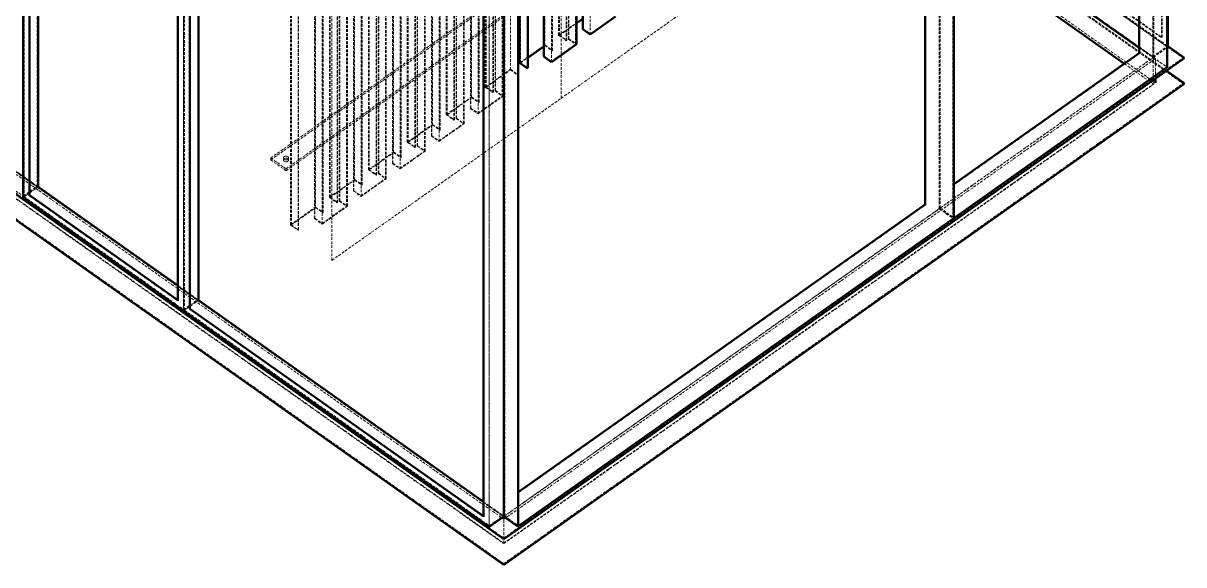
# Model space of a CAD drawing. Header units: millimetres. Extents: x 589 to 12190, y 300 to 8700.
# Drawn here: x 1820 to 3431, y 850 to 1602 of the extents above; entities that cross this region are included whole.
import ezdxf

# ---------------------------------------------------------------- set-up
doc = ezdxf.new("R2010")
doc.units = ezdxf.units.MM
doc.linetypes.add('Hidden', pattern=[15, 5, -3, 5, -2])
for name, color, linetype, lineweight in [('Default', 7, 'Continuous', 50), ('Edges', 7, 'Hidden', 15), ('HiddenEdges', 2, 'Hidden', 15), ('HiddenSilhouettes', 2, 'Hidden', 15), ('HiddenWires', 7, 'Hidden', 15), ('Silhouettes', 7, 'Continuous', 50), ('Wires', 7, 'Hidden', 15)]:
    doc.layers.add(name, color=color, linetype=linetype, lineweight=lineweight)

# ---------------------------------------------------------------- blocks, each defined once
blk = doc.blocks.new('Isometric')
at = {"layer": 'Edges'}
for points in [[(1863.650630262644, -1313.144077934972), (1863.650765981979, 375.1439381585997)], [(1813.304577675735, -1287.971017563941), (1813.304708509597, 339.5438946520039)], [(-242.5376333939762, -1550.885993875071), (-242.5374992435209, 117.885841614951)], [(1467.670898465392, -1593.144069740595), (1467.671034184729, 95.14394635297685)], [(1468.519391959675, -1593.392622210316), (1468.519527815432, 96.59241552982712)], [(1442.497826570831, -1575.344019493349), (1442.49795942832, 77.34389205846628)], [(1417.324759561742, -1567.971070404725), (1417.324890395606, 59.54384181121941)], [(43.84062841264085, -1763.992611397468), (43.84076410762145, -76.00757358940336)], [(54.44723158600527, -1760.886010617469), (54.44736573646014, -92.1141751274472)], [(-1866.762002797798, -414.9925038474885), (636.3961389418523, -2184.992640755577)], [(796.555755738379, -1252.591098661457), (796.5558205398715, -446.4894323758358)], [(-1866.762006606307, -462.3686566015251), (636.3961410821098, -2232.368797716027)], [(679.8831418668947, -1315.091103644315), (679.8832066683872, -508.9894373586942)], [(724.4308681571765, -1303.591102727469), (724.430932958669, -497.4894364418481)], [(1469.367965072017, -1033.144113060303), (1812.456084951456, -1275.74405472284)], [(1469.367965003805, -1033.992641163795), (1812.456084883244, -1276.592582826332)], [(1812.456084016777, -1287.37104193017), (1813.304577675735, -1287.971017563941)], [(1469.367923012642, -1556.34398949339), (1838.477558368083, -1295.344027687726)], [(1838.477558368083, -1295.344027687726), (1863.650630262644, -1313.144077934972)], [(1469.367920150794, -1591.944094035147), (1863.650630262644, -1313.144077934972)], [(636.3961381077265, -2195.368794766176), (1842.720238240388, -1342.368726760132)], [(636.3961410821098, -2232.368797716027), (1895.046140048193, -1342.368726760131)], [(-241.6891044403801, -1546.244064098806), (-225.4256521220514, -1534.744065108467)], [(-242.5376333939762, -1550.885993875071), (33.23402694457855, -1745.886009421584)], [(663.2662403051809, -2101.171035601184), (1417.324759561742, -1567.971070404725)], [(1416.476265902786, -1567.371094770954), (1417.324759561742, -1567.971070404725)], [(663.2662354197078, -2161.94413947881), (1467.670898465392, -1593.144069740595)], [(55.29576053960091, -1756.244080841204), (71.55921285792965, -1744.744081850864)], [(636.3961447200886, -2187.113965136426), (636.3961448906189, -2184.992644961991)], [(636.3961409115796, -2234.490117890463), (636.3961410821098, -2232.368797716027)]]:
    blk.add_lwpolyline(points, dxfattribs=at)
for points in [[(1838.477558368083, -1295.344027687726, 0), (1838.477691225571, 357.3438838640891, 0)], [(-1840.599057189597, -443.8686551265992, 0), (636.3961381077265, -2195.368794766176, 0)], [(609.5260855173669, -2163.992643287751, 0), (609.5262213731248, -474.0076055476081, 0)], [(662.4177072285875, -2163.39266765398, 0), (662.4178430843453, -473.4076299138367, 0)], [(1469.367925036267, -1531.17099015752, 0), (1813.304577675735, -1287.971017563941, 0)], [(636.3961508393859, -2184.992640755577, 0), (1895.046143856702, -1294.992574006095, 0)], [(-242.5376333939762, -1550.885993875071, 0), (-241.6891047653057, -1550.285993445766, 0)], [(663.2662382815552, -2126.344034937053, 0), (1442.497826570831, -1575.344019493349, 0)], [(1442.497826570831, -1575.344019493349, 0), (1467.670898465392, -1593.144069740595, 0)], [(54.44723158600527, -1760.886010617469, 0), (55.29576021467528, -1760.286010188164, 0)], [(54.44723158600527, -1760.886010617469, 0), (598.9194840493046, -2145.886041311866, 0)], [(636.3961416750699, -2144.992641772962, 0), (636.3961457072205, -2094.834486794514, 0)], [(636.3961381077265, -2195.368794766176, 0), (636.3961387713221, -2187.113960930013, 0)]]:
    blk.add_polyline3d(points, dxfattribs=at)
at = {"layer": 'HiddenEdges'}
for points in [[(-634.2749534189568, 454.3862454590458), (1842.720241878367, -1297.113894180531)], [(-608.1120078107549, 425.5100941799351), (1895.046139877663, -1344.490046934567)], [(1854.741056051419, -1257.885970515423), (1854.741190201874, 410.8858649745998)], [(-227.1226740003831, -1533.544089403018), (-227.1225382810467, 154.7439266905544)], [(-226.2741804096381, -1534.992593140281), (-226.2740445538807, 154.9924445998618)], [(-226.2741804778507, -1535.841121243773), (-226.2740446220901, 154.1439510567834)], [(-253.144201529416, -1551.944090488502), (-253.1440658100796, 136.3439256050706)], [(1442.497826406157, -1574.992596329299), (1442.497962261914, 114.9924414108445)], [(1468.519356027027, -1530.571067804453), (1468.519487699107, 107.3708804965522)], [(69.86214782122352, -1743.544075627836), (69.86228354055993, -55.2560595342643)], [(70.71068457034335, -1744.992609882679), (70.71082042610078, -55.00757214253645)], [(34.0825555732481, -1745.286008992279), (34.08268972370342, -76.51417350225665)], [(43.84062029219103, -1761.94407671332), (43.84075601152745, -73.65606061974768)], [(783.2621560316256, -1241.991091712848), (783.2622208331181, -435.8894254272273)], [(635.5476049259496, -2143.544107518118), (635.547740645286, -455.2560914245466)], [(662.4176712959402, -2100.571113248116), (662.4178029680197, -462.6291649471109)], [(712.4100072828528, -1273.291082001231), (712.4100720843453, -467.1894157156103)], [(752.0080294480967, -1264.091099578303), (752.0080942495892, -457.989433292682)], [(756.9577766350421, -1260.591099299263), (756.9578414365346, -454.4894330136419)], [(599.7680126779746, -2145.286040882561), (599.76814682843, -476.5142053925395)], [(609.5260773969171, -2161.944108603602), (609.5262131162535, -473.6560925100302)], [(711.1372684504231, -1292.99109577886), (711.1373332519156, -486.8894294932393)], [(725.7036500515142, -1282.691107164717), (725.7037148530067, -476.5894408790966)], [(648.7704005935566, -1318.291085588889), (648.7704653950491, -512.1894193032681)], [(662.064043362218, -1327.691110752375), (662.0641081637104, -521.5894444667542)], [(616.243535177598, -1360.091107231973), (616.2435999790905, -553.9894409463516)], [(621.1932823645434, -1356.591106952932), (621.1933471660359, -550.4894406673116)], [(576.6455130123541, -1369.291089654901), (576.6455778138466, -563.1894233692803)], [(589.939155781015, -1378.691114818387), (589.9392205825079, -572.5894485327665)], [(549.0683947833413, -1407.591111018944), (549.0684595848338, -601.4894447333238)], [(575.3727741799244, -1388.99110343253), (575.3728389814169, -582.8894371469094)], [(588.6663738866778, -1399.591110381138), (588.6664386881707, -593.4894440955177)], [(504.520625431152, -1420.291093720913), (504.5206902326445, -614.1894274352921)], [(544.1186475963959, -1411.091111297984), (544.1187123978884, -604.9894450123638)], [(503.2478865987223, -1439.991107498542), (503.2479514002148, -633.8894412129212)], [(517.8142681998133, -1429.691118884399), (517.8143330013054, -623.5894525987785)], [(432.3957378499495, -1471.291097786925), (432.395802651442, -665.1894315013039)], [(471.9937600151934, -1462.091115363997), (471.9938248166859, -655.9894490783759)], [(476.9435072021388, -1458.591115084956), (476.9435720036313, -652.4894487993358)], [(516.5414863054762, -1450.59111444715), (516.5415511069682, -644.4894481615295)], [(431.1229990175198, -1490.991111564554), (431.1230638190123, -684.8894452789332)], [(445.6893806186104, -1480.691122950411), (445.6894454201033, -674.5894566647903)], [(399.8688724339909, -1513.091119430008), (399.8689372354834, -706.9894531443879)], [(404.8186196209363, -1509.591119150969), (404.8186844224288, -703.4894528653476)], [(444.4165987242732, -1501.591118513162), (444.4166635257661, -695.4894522275417)], [(360.2708502687469, -1522.291101852937), (360.2709150702394, -716.1894355673162)], [(373.5644930374083, -1531.691127016423), (373.5645578389003, -725.5894607308026)], [(358.9981114363172, -1541.991115630566), (358.9981762378097, -735.8894493449452)], [(372.2917111430711, -1552.591122579174), (372.2917759445631, -746.4894562935538)], [(288.1459626875444, -1573.291105918949), (288.1460274890369, -767.1894396333282)], [(327.7439848527883, -1564.09112349602), (327.7440496542808, -757.9894572103999)], [(332.6937320397337, -1560.59112321698), (332.6937968412262, -754.4894569313599)], [(286.8732238551147, -1592.991119696578), (286.8732886566072, -786.8894534109572)], [(301.4396054562053, -1582.691131082435), (301.4396702576983, -776.5894647968144)], [(255.6190972715863, -1615.091127562032), (255.6191620730788, -808.9894612764117)], [(300.1668235618681, -1603.591126645186), (300.1668883633611, -797.4894603595658)], [(1299.662200414753, -875.9925406010238), (1865.347657519481, -1275.992572491307)], [(1273.640637751333, -895.2410945855336), (1839.326094856061, -1295.241126475816)], [(1838.477601293566, -1295.841102109587), (1838.477604423936, -1256.900700218821)], [(1812.456084951456, -1275.74405472284), (1837.629064612659, -1293.544039751252)], [(1838.477601361778, -1294.992574006095), (1864.499166915296, -1313.392599887113)], [(636.3961376960306, -2194.490114701434), (1838.477597382739, -1344.490046934568)], [(233.3452418490701, -1504.775118501406), (233.3452421332872, -1501.239584877346)], [(-225.425652354942, -1535.241121172096), (71.55921262503989, -1745.241137914494)], [(1469.367849685984, -1531.171043438224), (1469.367925036267, -1531.17099015752)], [(1444.194848256233, -1574.144043787901), (1469.367923012642, -1556.34398949339)], [(45.53768532889671, -1763.144082936348), (55.29576053960091, -1756.244080841204)], [(71.55921262503853, -1745.241137914493), (637.244669729766, -2145.241169804776)], [(638.0931635251468, -2144.144089231564), (663.2662382815552, -2126.344034937053)], [(636.3961416068578, -2145.841169876454), (636.3961416750699, -2144.992641772962)], [(636.3961387713221, -2187.113960930013), (636.3961417457053, -2150.113962186575)]]:
    blk.add_lwpolyline(points, dxfattribs=at)
for points in [[(-608.1120040022458, 472.886246933972, 0), (1895.046143686172, -1297.113894180531, 0)], [(1838.477601361778, -1294.992574006095, 0), (1838.477737217536, 394.9924637340473, 0)], [(-225.425652354942, -1535.241121172096, 0), (-225.4255164991819, 154.7439511284606, 0)], [(71.55921262503853, -1745.241137914493, 0), (71.5593484807996, -55.25606561393761, 0)], [(-1838.477737137151, -444.4899751814464, 0), (636.3961376960306, -2194.490114701434, 0)], [(1299.662235139846, -876.3439882029802, 0), (1863.650621098313, -1275.144009550127, 0)], [(1309.420310025625, -873.4859154547964, 0), (1853.892562488924, -1258.485946149194, 0)], [(-1032.375956783874, -964.9925476966273, 0), (-226.2741804096386, -1534.992593140281, 0)], [(-1031.527428729178, -965.241075728442, 0), (-225.4256523549425, -1535.241121172096, 0)], [(1812.456084883244, -1276.592582826332, 0), (1838.477558396338, -1294.992543624941, 0)], [(-253.1442365673411, -1553.99259465507, 0), (-226.2741804096381, -1534.992593140281, 0)], [(-251.4471796510843, -1553.14406619395, 0), (-241.6891044403801, -1546.244064098806, 0)], [(-226.2741804096381, -1534.992593140281, 0), (70.7106845703438, -1744.99260988268, 0)], [(636.3961416750699, -2144.992641772962, 0), (1442.497826406157, -1574.992596329299, 0)], [(1442.497826406157, -1574.992596329299, 0), (1468.519391959675, -1593.392622210316, 0)], [(43.8406284126404, -1763.992611397468, 0), (70.71068457034335, -1744.992609882679, 0)], [(70.71068457034335, -1744.992609882679, 0), (636.3961416750699, -2144.992641772962, 0)], [(663.2661649548972, -2101.171088881887, 0), (663.2662403051809, -2101.171035601184, 0)], [(636.3961376960306, -2194.490114701434, 0), (636.3961416750699, -2144.992641772962, 0)]]:
    blk.add_polyline3d(points, dxfattribs=at)
at = {"layer": 'HiddenSilhouettes'}
for points in [[(-608.1120038317156, 475.0075671084073), (1865.347657680259, -1273.992572559228)], [(-634.2749570569356, 409.1314128794447), (1842.720238240388, -1342.368726760132)], [(-608.1120076402246, 427.6314143543709), (1863.046145419908, -1319.741313042771)], [(1853.892562488924, -1258.485946149194), (1853.89269663938, 410.2858893408288)], [(-251.4471796510843, -1553.14406619395), (-251.4470439317479, 135.1439498996219)], [(1444.194848256233, -1574.144043787901), (1444.19498397557, 114.1439723056715)], [(45.53768532889671, -1763.144082936348), (45.53782104823313, -74.85606684277627)], [(737.8658930204792, -1254.091098781045), (737.8659578219717, -447.9894324954248)], [(739.5629234003004, -1254.091068263465), (739.5629882017929, -447.9894019778444)], [(638.0931635251468, -2144.144089231564), (638.0932992444828, -455.8560731379919)], [(752.8565661689618, -1263.491093426951), (752.8566309704543, -457.3894271413305)], [(756.1092399141771, -1261.191105450614), (756.1093047156696, -455.0894391649938)], [(769.4028826828389, -1270.5911306141), (769.4029474843314, -464.4894643284797)], [(726.5521867723787, -1282.091101013366), (726.5522515738712, -475.9894347277452)], [(667.4380358190979, -1305.091072329477), (667.4381006205904, -498.9894060438562)], [(662.912580083082, -1327.091104601024), (662.9126448845745, -520.9894383154028)], [(602.10139874998, -1350.091106434715), (602.1014635514725, -543.9894401490944)], [(603.7984291298021, -1350.091075917135), (603.7984939312942, -543.989409631514)], [(617.092071898463, -1359.491101080621), (617.0921366999555, -553.3894347950002)], [(620.3447456436788, -1357.191113104284), (620.3448104451709, -551.0894468186634)], [(590.7876925018795, -1378.091108667035), (590.787757303372, -571.9894423814148)], [(633.6383884123406, -1366.59113826777), (633.6384532138322, -560.4894719821493)], [(635.3354187921618, -1366.591107750189), (635.3354835936543, -560.4894414645687)], [(529.9765111687784, -1401.091110500727), (529.9765759702709, -594.9894442151067)], [(531.6735415485996, -1401.091079983147), (531.6736063500925, -594.9894136975258)], [(574.5242374590593, -1389.591109583881), (574.5243022605523, -583.4894432982608)], [(544.967184317261, -1410.491105146633), (544.9672491187534, -604.3894388610122)], [(548.2198580624763, -1408.191117170296), (548.2199228639693, -602.0894508846752)], [(563.2105312109597, -1417.591111816201), (563.2105960124522, -611.4894455305807)], [(502.3993498778577, -1440.591113649893), (502.3994146793498, -634.4894473642726)], [(518.6628049206774, -1429.091112733048), (518.66286972217, -622.9894464474271)], [(457.8516235875759, -1452.091114566739), (457.8516883890684, -645.9894482811185)], [(459.5486539673975, -1452.091084049159), (459.5487187688896, -645.9894177635381)], [(472.8422967360584, -1461.491109212645), (472.8423615375509, -655.3894429270244)], [(476.0949704812747, -1459.191121236308), (476.0950352827663, -653.0894549506875)], [(489.388613249936, -1468.591146399794), (489.3886780514276, -662.4894801141734)], [(491.0856436297572, -1468.591115882213), (491.0857084312497, -662.4894495965927)], [(430.2744622966547, -1491.591117715905), (430.2745270981477, -685.4894514302848)], [(446.5379173394749, -1480.091116799059), (446.5379821409674, -673.9894505134389)], [(385.7267360063734, -1503.091118632751), (385.7268008078659, -696.9894523471307)], [(387.4237663861945, -1503.09108811517), (387.4238311876875, -696.9894218295499)], [(400.7174091548559, -1512.491113278657), (400.7174739563484, -706.3894469930362)], [(403.9700829000712, -1510.19112530232), (403.9701477015647, -704.0894590166993)], [(374.4130297582728, -1531.091120865072), (374.4130945597653, -724.9894545794507)], [(418.9607560485547, -1519.591119948225), (418.9608208500472, -713.4894536626045)], [(313.6018484251708, -1554.091122698763), (313.6019132266633, -747.9894564131425)], [(315.2988788049925, -1554.091092181183), (315.2989436064845, -747.9894258955619)], [(358.1495747154527, -1542.591121781918), (358.1496395169447, -736.4894554962966)], [(328.5925215736534, -1563.491117344669), (328.5925863751459, -757.389451059048)], [(331.8451953188696, -1561.191129368332), (331.8452601203612, -755.0894630827113)], [(345.138838087531, -1570.591154531818), (345.138902889023, -764.4894882461972)], [(346.8358684673522, -1570.591124014237), (346.8359332688447, -764.4894577286168)], [(286.0246871342497, -1593.591125847929), (286.0247519357426, -787.4894595623089)], [(302.2881421770703, -1582.091124931083), (302.2882069785628, -775.989458645463)], [(241.4769608439683, -1605.091126764775), (241.4770256454608, -798.9894604791546)], [(243.1739912237895, -1605.091096247195), (243.1740560252824, -798.9894299615742)], [(256.4676339924508, -1614.491121410681), (256.4676987939433, -808.3894551250603)], [(-1032.375956852087, -965.8410758001194), (-226.2741804778507, -1535.841121243773)], [(-1057.548956025321, -983.1440207502965), (-253.1442364026625, -1551.944065829392)], [(205.0609692780513, -1481.239583282832), (629.3250138733592, -1181.239559365114)], [(205.0609689938342, -1484.775116906892), (629.3250135891421, -1184.775092989174)], [(737.8658930204792, -1254.091098781045), (784.5349379259633, -1221.091096150097)], [(796.555798800287, -1251.391116876334), (841.5277702640419, -1219.591126548088)], [(782.4136193107606, -1242.5910978642), (783.2621560316256, -1241.991091712848)], [(783.2621560316256, -1241.991091712848), (796.555798800287, -1251.391116876334)], [(737.8658930204792, -1254.091098781045), (752.0080294480967, -1264.091099578303)], [(739.5629234003004, -1254.091068263465), (752.8565661689618, -1263.491093426951)], [(756.1092399141771, -1261.191105450614), (756.9577766350421, -1260.591099299263)], [(756.1092399141771, -1261.191105450614), (769.4028826828389, -1270.5911306141)], [(756.9577766350421, -1260.591099299263), (771.0999130626606, -1270.59110009652)], [(1853.892562488924, -1258.485946149194), (1854.741056051419, -1257.885970515423)], [(712.4100072828528, -1273.291082001231), (725.7036500515142, -1282.691107164717)], [(712.4100503447603, -1272.091100216109), (726.5521867723787, -1282.091101013366)], [(1837.629064612659, -1293.544039751252), (1863.650633317421, -1275.144009550126)], [(636.3961416750699, -2144.992641772962), (1838.477558396333, -1294.992604387257)], [(636.3961417457053, -2150.113962186575), (1842.720241878367, -1297.113894180531)], [(667.4380358190979, -1305.091072329477), (680.7316785877592, -1314.491097492963)], [(711.1372684504231, -1292.99109577886), (724.4309112190845, -1302.391120942346)], [(1785.077607407005, -1306.730551043409), (1838.477597382739, -1344.490046934568)], [(1838.477601293566, -1295.841102109587), (1839.326094856061, -1295.241126475816)], [(1842.720238903983, -1334.113901336797), (1842.720241878367, -1297.113894180531)], [(603.7984291298021, -1350.091075917135), (648.7704005935566, -1318.291085588889)], [(648.7704005935566, -1318.291085588889), (662.064043362218, -1327.691110752375)], [(648.7704436554636, -1317.091103803766), (662.912580083082, -1327.091104601024)], [(662.064043362218, -1327.691110752375), (662.912580083082, -1327.091104601024)], [(603.7984291298021, -1350.091075917135), (617.092071898463, -1359.491101080621)], [(531.6735415485996, -1401.091079983147), (576.6455130123541, -1369.291089654901)], [(576.6455130123541, -1369.291089654901), (589.939155781015, -1378.691114818387)], [(576.645556074262, -1368.091107869778), (590.7876925018795, -1378.091108667035)], [(588.6663738866778, -1399.591110381138), (635.3354187921618, -1366.591107750189)], [(588.6664169485857, -1398.391128596016), (633.6383884123406, -1366.59113826777)], [(616.243535177598, -1360.091107231973), (617.092071898463, -1359.491101080621)], [(620.3447456436788, -1357.191113104284), (621.1932823645434, -1356.591106952932)], [(620.3447456436788, -1357.191113104284), (633.6383884123406, -1366.59113826777)], [(621.1932823645434, -1356.591106952932), (635.3354187921618, -1366.591107750189)], [(574.5242374590593, -1389.591109583881), (588.6663738866778, -1399.591110381138)], [(575.3727741799244, -1388.99110343253), (588.6664169485857, -1398.391128596016)], [(516.5415293673836, -1449.391132662028), (561.5135008311377, -1417.591142333782)], [(529.9765111687784, -1401.091110500727), (544.1186475963959, -1411.091111297984)], [(531.6735415485996, -1401.091079983147), (544.967184317261, -1410.491105146633)], [(548.2198580624763, -1408.191117170296), (561.5135008311377, -1417.591142333782)], [(549.0683947833413, -1407.591111018944), (563.2105312109597, -1417.591111816201)], [(457.8516235875759, -1452.091114566739), (504.520668493059, -1419.09111193579)], [(459.5486539673975, -1452.091084049159), (504.520625431152, -1420.291093720913)], [(504.520625431152, -1420.291093720913), (517.8142681998133, -1429.691118884399)], [(504.520668493059, -1419.09111193579), (518.6628049206774, -1429.091112733048)], [(517.8142681998133, -1429.691118884399), (518.6628049206774, -1429.091112733048)], [(457.8516235875759, -1452.091114566739), (471.9937600151934, -1462.091115363997)], [(459.5486539673975, -1452.091084049159), (472.8422967360584, -1461.491109212645)], [(476.0949704812747, -1459.191121236308), (476.9435072021388, -1458.591115084956)], [(476.0949704812747, -1459.191121236308), (489.388613249936, -1468.591146399794)], [(476.9435072021388, -1458.591115084956), (491.0856436297572, -1468.591115882213)], [(502.3993498778577, -1440.591113649893), (503.2478865987223, -1439.991107498542)], [(502.3993498778577, -1440.591113649893), (516.5414863054762, -1450.59111444715)], [(503.2478865987223, -1439.991107498542), (516.5415293673836, -1449.391132662028)], [(205.0609689938342, -1484.775116906892), (205.0609692780513, -1481.239583282832)], [(228.5156456095156, -1483.86007777144), (229.809706134391, -1482.275116707577), (232.0511793144765, -1481.360077572125), (234.6393437774241, -1481.360047054545), (236.8807739462563, -1482.275116707577), (238.1748778843285, -1483.860047253859), (238.1748348730762, -1485.690156042343), (236.880769758086, -1487.275118980033), (234.6393011681153, -1488.190156241658), (232.0511367051668, -1488.190186759238), (229.8097065363345, -1487.275117106206), (228.5156025982628, -1485.690186559924)], [(228.5156025982628, -1485.690186559924), (228.5156028824799, -1482.154652935865)], [(238.1748778843285, -1483.860047253859), (238.1748781685455, -1480.324513629799)], [(385.7267360063734, -1503.091118632751), (432.3957809118574, -1470.091116001802)], [(387.4237663861945, -1503.09108811517), (432.3957378499495, -1471.291097786925)], [(432.3957378499495, -1471.291097786925), (445.6893806186104, -1480.691122950411)], [(432.3957809118574, -1470.091116001802), (446.5379173394749, -1480.091116799059)], [(444.4165987242732, -1501.591118513162), (491.0856436297572, -1468.591115882213)], [(444.4166417861811, -1500.39113672804), (489.388613249936, -1468.591146399794)], [(445.6893806186104, -1480.691122950411), (446.5379173394749, -1480.091116799059)], [(471.9937600151934, -1462.091115363997), (472.8422967360584, -1461.491109212645)], [(385.7267360063734, -1503.091118632751), (399.8688724339909, -1513.091119430008)], [(387.4237663861945, -1503.09108811517), (400.7174091548559, -1512.491113278657)], [(430.2744622966547, -1491.591117715905), (444.4165987242732, -1501.591118513162)], [(431.1229990175198, -1490.991111564554), (444.4166417861811, -1500.39113672804)], [(-263.7508357650713, -1507.644067244157), (-227.1226740003831, -1533.544089403018)], [(360.2708502687469, -1522.291101852937), (373.5644930374083, -1531.691127016423)], [(360.2708933306544, -1521.091120067814), (374.4130297582728, -1531.091120865072)], [(372.2917542049786, -1551.391140794052), (417.2637256687326, -1519.591150465806)], [(399.8688724339909, -1513.091119430008), (400.7174091548559, -1512.491113278657)], [(403.9700829000712, -1510.19112530232), (417.2637256687326, -1519.591150465806)], [(404.8186196209363, -1509.591119150969), (418.9607560485547, -1519.591119948225)], [(-253.1441666561655, -1551.944065829386), (-227.1226740003831, -1533.544089403018)], [(358.1495747154527, -1542.591121781918), (358.9981114363172, -1541.991115630566)], [(358.1495747154527, -1542.591121781918), (372.2917111430711, -1552.591122579174)], [(358.9981114363172, -1541.991115630566), (372.2917542049786, -1551.391140794052)], [(373.5644930374083, -1531.691127016423), (374.4130297582728, -1531.091120865072)], [(1468.519356027027, -1530.571067804453), (1469.36792513273, -1529.97103875356)], [(1468.519397009818, -1530.571096783663), (1469.367849685984, -1531.171043438224)], [(1469.367925036259, -1531.171096718916), (1469.367849685984, -1531.171043438224)], [(-251.4471796510843, -1553.14406619395), (43.84061200706265, -1761.944070854849)], [(313.6018484251708, -1554.091122698763), (327.7439848527883, -1564.09112349602)], [(315.2988788049925, -1554.091092181183), (328.5925215736534, -1563.491117344669)], [(331.8451953188696, -1561.191129368332), (332.6937320397337, -1560.59112321698)], [(331.8451953188696, -1561.191129368332), (345.138838087531, -1570.591154531818)], [(332.6937320397337, -1560.59112321698), (346.8358684673522, -1570.591124014237)], [(241.4769608439683, -1605.091126764775), (288.1460057494523, -1572.091124133826)], [(288.1459626875444, -1573.291105918949), (301.4396054562053, -1582.691131082435)], [(300.1668235618681, -1603.591126645186), (346.8358684673522, -1570.591124014237)], [(1444.194848256233, -1574.144043787901), (1469.367920150794, -1591.944094035147)], [(243.1739912237895, -1605.091096247195), (256.4676339924508, -1614.491121410681)], [(286.0246871342497, -1593.591125847929), (286.8732238551147, -1592.991119696578)], [(286.0246871342497, -1593.591125847929), (300.1668235618681, -1603.591126645186)], [(286.8732238551147, -1592.991119696578), (300.1668666237761, -1602.391144860064)], [(255.6190972715863, -1615.091127562032), (256.4676339924508, -1614.491121410681)], [(33.23402704104501, -1744.686008699398), (34.0825555732481, -1745.286008992279)], [(33.23402694457855, -1745.886009421584), (34.0825555732481, -1745.286008992279)], [(70.7106845021317, -1745.841137986171), (71.55921262503989, -1745.241137914494)], [(45.53768532889671, -1763.144082936348), (609.5260856820455, -2161.944114462073)], [(663.2662403051722, -2101.171142162579), (663.2661649548972, -2101.171088881887)], [(598.9194863196371, -2117.644115876838), (635.5476049259496, -2143.544107518118)], [(598.9194841457711, -2144.686040589681), (599.7680126779746, -2145.286040882561)], [(609.5260856820464, -2161.94410274513), (635.5476049259496, -2143.544107518118)], [(636.3961416068578, -2145.841169876454), (637.244669729766, -2145.241169804776)], [(638.0931635251468, -2144.144089231564), (663.2662354197078, -2161.94413947881)]]:
    blk.add_lwpolyline(points, dxfattribs=at)
blk.add_lwpolyline([(236.880769758086, -1483.739585472), (234.6393014523323, -1484.654622617598), (232.0511369893838, -1484.654653135179), (229.8097068205516, -1483.739583482146), (228.5156028824799, -1482.154652935865), (228.5156458937327, -1480.32454414738), (229.8097064186081, -1478.739583083518), (232.0511795986936, -1477.824543948065), (234.6393440616412, -1477.824513430485), (236.8807742304734, -1478.739583083518), (238.1748781685455, -1480.324513629799), (238.1748351572933, -1482.154622418284)], close=True, dxfattribs=at)
for points in [[(1837.629064612659, -1293.544039751252, 0), (1837.629200331995, 394.7439763423204, 0)], [(1839.326094856061, -1295.241126475816, 0), (1839.326230683567, 394.3924882366955, 0)], [(70.71068450213124, -1745.841137986171, 0), (70.71082035789095, -55.85606568561525, 0)], [(-1840.599053551618, -398.6138225469986, 0), (636.3961417457053, -2150.113962186575, 0)], [(-1838.477733158111, -394.9925022529742, 0), (636.3961416750699, -2144.992641772962, 0)], [(637.244669729766, -2145.241169804776, 0), (637.2448055855261, -455.2560975042209, 0)], [(561.5135008311377, -1417.591142333782, 0), (561.5135656326311, -611.4894760481611, 0)], [(417.2637256687326, -1519.591150465806, 0), (417.263790470226, -713.4894841801854, 0)], [(1310.268803588119, -872.8859398210254, 0), (1854.741056051419, -1257.885970515423, 0)], [(233.3452421332872, -1501.239584877346, 0), (657.6092867285961, -1201.239560959628, 0)], [(233.3452418490701, -1504.775118501406, 0), (657.609286444379, -1204.775094583688, 0)], [(739.5629234003004, -1254.091068263465, 0), (771.0999161817481, -1231.791043763977, 0)], [(752.0080294480967, -1264.091099578303, 0), (752.8565661689618, -1263.491093426951, 0)], [(665.7410054392767, -1305.091102847058, 0), (712.4100503447603, -1272.091100216109, 0)], [(710.2887332408704, -1274.791049465921, 0), (712.4100072828528, -1273.291082001231, 0)], [(724.43095418453, -1302.391090561184, 0), (769.4028826828389, -1270.5911306141, 0)], [(725.7036500515142, -1282.691107164717, 0), (726.5521867723787, -1282.091101013366, 0)], [(1812.456084815032, -1277.441110929824, 0), (1838.477601293566, -1295.841102109587, 0)], [(1838.477644327223, -1294.992543624934, 0), (1864.499169873606, -1276.592543941395, 0)], [(667.4380358190979, -1305.091072329477, 0), (680.7316800990716, -1295.691045028672, 0)], [(710.2887317295581, -1293.591101930212, 0), (711.1372684504231, -1292.99109577886, 0)], [(1838.477597382739, -1344.490046934568, 0), (1838.477601361778, -1294.992574006095, 0)], [(602.10139874998, -1350.091106434715, 0), (648.7704436554636, -1317.091103803766, 0)], [(602.10139874998, -1350.091106434715, 0), (616.243535177598, -1360.091107231973, 0)], [(529.9765111687784, -1401.091110500727, 0), (576.645556074262, -1368.091107869778, 0)], [(574.5242374590593, -1389.591109583881, 0), (575.3727741799244, -1388.99110343253, 0)], [(589.939155781015, -1378.691114818387, 0), (590.7876925018795, -1378.091108667035, 0)], [(516.5414863054762, -1450.59111444715, 0), (563.2105312109597, -1417.591111816201, 0)], [(544.1186475963959, -1411.091111297984, 0), (544.967184317261, -1410.491105146633, 0)], [(548.2198580624763, -1408.191117170296, 0), (549.0683947833413, -1407.591111018944, 0)], [(205.0609692780513, -1481.239583282832, 0), (233.3452421332872, -1501.239584877346, 0)], [(205.0609689938342, -1484.775116906892, 0), (233.3452418490701, -1504.775118501406, 0)], [(430.2744622966547, -1491.591117715905, 0), (431.1229990175198, -1490.991111564554, 0)], [(313.6018484251708, -1554.091122698763, 0), (360.2708933306544, -1521.091120067814, 0)], [(315.2988788049925, -1554.091092181183, 0), (360.2708502687469, -1522.291101852937, 0)], [(372.2917111430711, -1552.591122579174, 0), (418.9607560485547, -1519.591119948225, 0)], [(403.9700829000712, -1510.19112530232, 0), (404.8186196209363, -1509.591119150969, 0)], [(-226.2741804778507, -1535.841121243773, 0), (-225.4256523549425, -1535.241121172096, 0)], [(-226.2741804778502, -1535.841121243773, 0), (70.7106845021317, -1745.841137986171, 0)], [(327.7439848527883, -1564.09112349602, 0), (328.5925215736534, -1563.491117344669, 0)], [(243.1739912237895, -1605.091096247195, 0), (288.1459626875444, -1573.291105918949, 0)], [(288.1460057494523, -1572.091124133826, 0), (302.2881421770703, -1582.091124931083, 0)], [(300.1668666237761, -1602.391144860064, 0), (345.138838087531, -1570.591154531818, 0)], [(301.4396054562053, -1582.691131082435, 0), (302.2881421770703, -1582.091124931083, 0)], [(241.4769608439683, -1605.091126764775, 0), (255.6190972715863, -1615.091127562032, 0)], [(33.23402921491106, -1717.644083986556, 0), (69.86214782122352, -1743.544075627836, 0)], [(43.84062857732033, -1761.944070854848, 0), (69.86214782122352, -1743.544075627836, 0)], [(70.71068450213124, -1745.841137986171, 0), (636.3961416068578, -2145.841169876454, 0)], [(662.4176712959402, -2100.571113248116, 0), (663.2662404016432, -2099.971084197223, 0)], [(662.4177122787305, -2100.571142227326, 0), (662.4176712959402, -2100.571113248116, 0)], [(662.4177122787305, -2100.571142227326, 0), (663.2661649548972, -2101.171088881887, 0)], [(598.9194840493046, -2145.886041311866, 0), (599.7680126779746, -2145.286040882561, 0)]]:
    blk.add_polyline3d(points, dxfattribs=at)
blk.add_polyline3d([(1468.519397009818, -1530.571096783663, 0)], close=True, dxfattribs=at)
at = {"layer": 'HiddenWires'}
blk.add_lwpolyline([(318.1980518882669, -1670.84113200674), (318.1981166897594, -864.7394657211198)], dxfattribs=at)
blk.add_polyline3d([(318.1980518882669, -1670.84113200674, 0), (663.2662945137185, -1426.841004351273, 0)], dxfattribs=at)
at = {"layer": 'Silhouettes'}
for points in [[(1865.347657519481, -1275.992572491307), (1865.347793375239, 413.9924652488362)], [(1864.499166915296, -1313.392599887113), (1864.499302771054, 376.5924378530299)], [(1812.456084016777, -1287.37104193017), (1812.456214754179, 338.9439188818142)], [(-253.1442365673411, -1553.99259465507), (-253.1441008723605, 133.9924431529948)], [(-241.6891047653057, -1550.285993445766), (-241.6889707113169, 117.2858413220702)], [(1469.367920150794, -1591.944094035147), (1469.368055870131, 96.34392205842505)], [(33.23402694457855, -1745.886009421584), (33.23416109503387, -77.11417393156171)], [(55.29576021467528, -1760.286010188164), (55.29589426866414, -92.7141754203285)], [(71.55921285792965, -1744.744081850864), (71.55934473805246, -104.2141717958707)], [(-1866.762002968329, -417.1138240219243), (636.3961387713221, -2187.113960930013)], [(782.4136193107606, -1242.5910978642), (782.4136841122531, -436.4894315785791)], [(-1866.762006776838, -464.4899767759607), (636.3961409115796, -2234.490117890463)], [(771.0999130626606, -1270.59110009652), (771.0999778641531, -464.4894338108991)], [(598.9194840493046, -2145.886041311866), (598.91961819976, -477.1142058218445)], [(663.2662354197078, -2161.94413947881), (663.2663711390442, -473.6561233852383)], [(710.2887317295581, -1293.591101930212), (710.2887965310506, -487.4894356445911)], [(665.7410054392767, -1305.091102847058), (665.7410702407692, -498.9894365614371)], [(680.7316785877592, -1314.491097492963), (680.7317433892517, -508.3894312073426)], [(1469.367964935593, -1034.841169267287), (1812.456084815032, -1277.441110929824)], [(1469.367961024766, -1083.490114092267), (1785.077607407005, -1306.730551043409)], [(636.3961416750699, -2144.992641772962), (636.3962186810263, -1187.072884670846)], [(796.555755738379, -1252.591098661457), (843.2248006438631, -1219.591096030508)], [(782.4136193107606, -1242.5910978642), (796.555755738379, -1252.591098661457)], [(680.7316800990716, -1295.691045028672), (710.2887332408704, -1274.791049465921)], [(724.4308681571765, -1303.591102727469), (771.0999130626606, -1270.59110009652)], [(1469.36792513273, -1529.97103875356), (1812.456084016777, -1287.37104193017)], [(1865.347657680259, -1273.992572559228), (1895.046143856702, -1294.992574006095)], [(710.2887317295581, -1293.591101930212), (724.4308681571765, -1303.591102727469)], [(1895.046143686172, -1297.113894180531), (1895.046143856702, -1294.992574006095)], [(1863.046145419908, -1319.741313042771), (1895.046140048193, -1342.368726760131)], [(636.3961409115796, -2234.490117890463), (1895.046139877663, -1344.490046934567)], [(1842.720238240388, -1342.368726760132), (1842.720238903983, -1334.113901336797)], [(1895.046139877663, -1344.490046934567), (1895.046140048193, -1342.368726760131)], [(-225.4256521220514, -1534.744065108467), (33.23402921491106, -1717.644083986556)], [(-241.6891047653057, -1550.285993445766), (33.23402704104501, -1744.686008699398)], [(55.29576021467528, -1760.286010188164), (598.9194841457711, -2144.686040589681)]]:
    blk.add_lwpolyline(points, dxfattribs=at)
for points in [[(-225.4256521220514, -1534.744065108467, 0), (-225.425520241929, 105.7858449465284, 0)], [(1416.476265902786, -1567.371094770954, 0), (1416.476396640187, 58.94386604103011, 0)], [(771.0999161817481, -1231.791043763977, 0), (782.413620822073, -1223.791045399909, 0)], [(1864.499169873606, -1276.592543941395, 0), (1865.347657519481, -1275.992572491307, 0)], [(636.3961506688556, -2187.113960930013, 0), (1895.046143686172, -1297.113894180531, 0)], [(665.7410054392767, -1305.091102847058, 0), (679.8831418668947, -1315.091103644315, 0)], [(679.8831418668947, -1315.091103644315, 0), (680.7316785877592, -1314.491097492963, 0)], [(1468.519391959675, -1593.392622210316, 0), (1864.499166915296, -1313.392599887113, 0)], [(-253.1442365673411, -1553.99259465507, 0), (43.84062841264085, -1763.992611397468, 0)], [(663.2662404016432, -2099.971084197223, 0), (1416.476265902786, -1567.371094770954, 0)], [(662.4177072285875, -2163.39266765398, 0), (1468.519391959675, -1593.392622210316, 0)], [(71.55921285792965, -1744.744081850864, 0), (598.9194863196371, -2117.644115876838, 0)], [(43.8406284126404, -1763.992611397468, 0), (609.5260855173669, -2163.992643287751, 0)], [(609.5260855173669, -2163.992643287751, 0), (636.3961416750699, -2144.992641772962, 0)], [(636.3961416750699, -2144.992641772962, 0), (662.4177072285875, -2163.39266765398, 0)]]:
    blk.add_polyline3d(points, dxfattribs=at)
blk.add_polyline3d([(636.3961416750699, -2144.992641772962, 0)], close=True, dxfattribs=at)
at = {"layer": 'Wires'}
for points in [[(742.4620964835754, -1370.841108089023), (742.4621612850679, -564.7394418034021)], [(663.2662945137185, -1426.841004351273), (742.4620964835754, -1370.841108089023)]]:
    blk.add_lwpolyline(points, dxfattribs=at)
blk.add_polyline3d([(742.4620964835754, -1370.841108089023, 0), (1166.726141078884, -1070.841084171305, 0)], dxfattribs=at)

msp = doc.modelspace()

# ---------------------------------------------------------------- block references
at = {"layer": 'Default', "xscale": 0.75, "yscale": 0.75, "zscale": 0.75}
msp.add_blockref('Isometric', (2010, 2526), dxfattribs=at)

doc.saveas('drawing.dxf')
